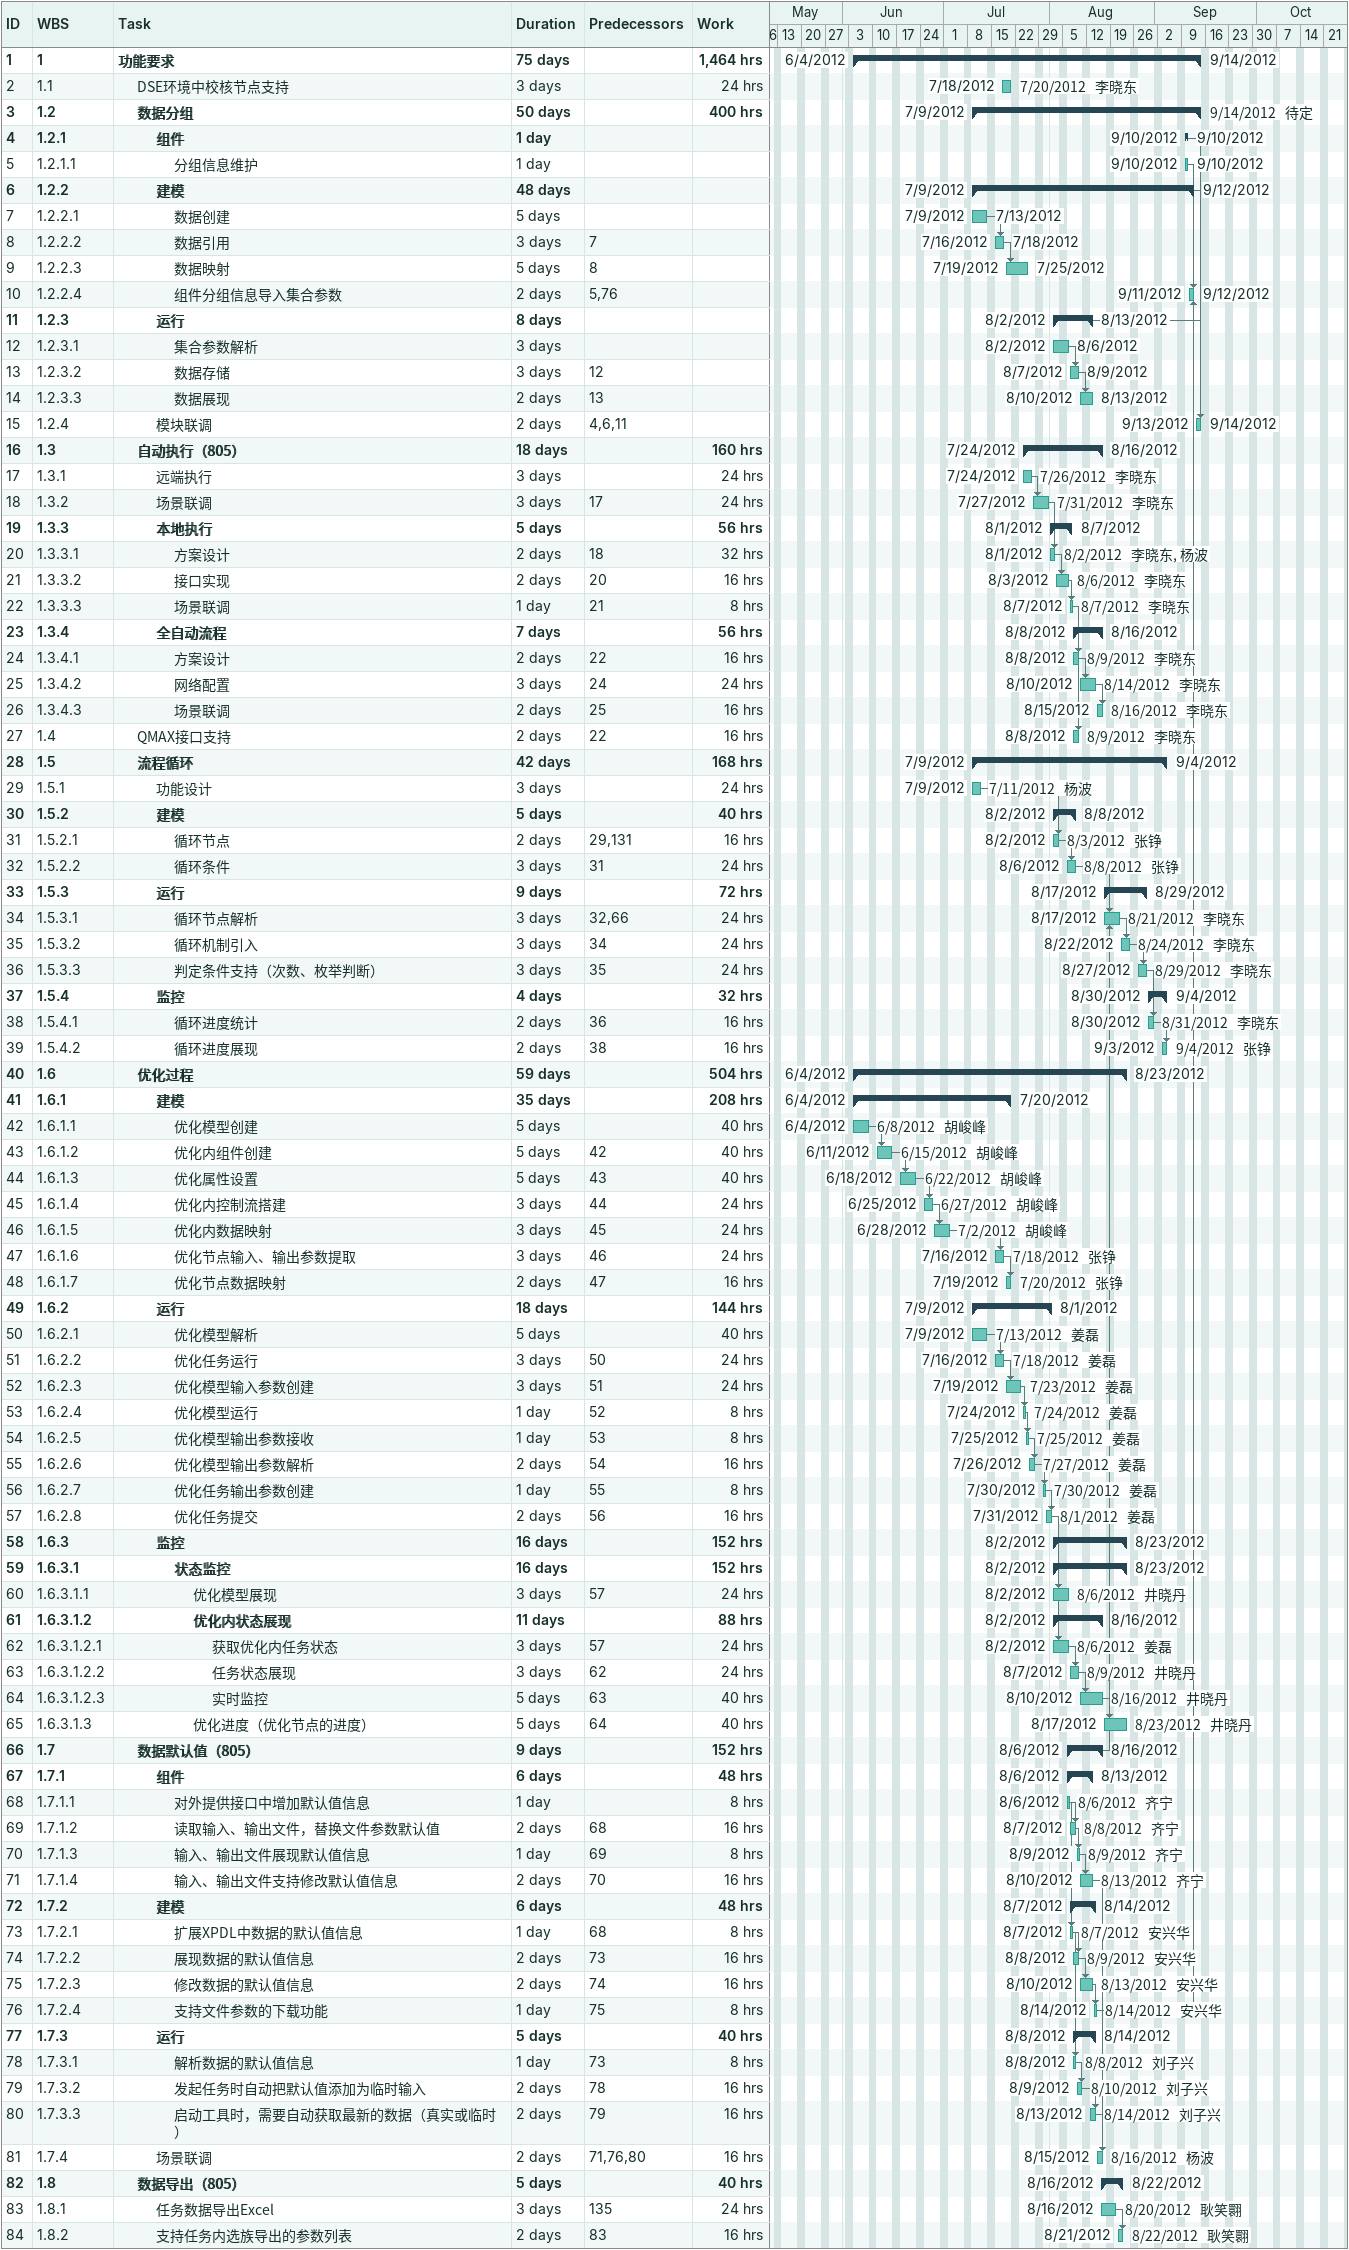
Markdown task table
| ID | WBS | Task | Duration | Start | Finish | Predecessors | Resources | Work (h) |
|---|---|---|---|---|---|---|---|---|
| 1 | 1 | **功能要求** | 75d | 2012-06-04 | 2012-09-14 |  |  | 1464 |
| 2 | 1.1 | DSE环境中校核节点支持 | 3d | 2012-07-18 | 2012-07-20 |  | 李晓东 | 24 |
| 3 | 1.2 | **数据分组** | 50d | 2012-07-09 | 2012-09-14 |  | 待定 | 400 |
| 4 | 1.2.1 | **组件** | 1d | 2012-09-10 | 2012-09-10 |  |  |  |
| 5 | 1.2.1.1 | 分组信息维护 | 1d | 2012-09-10 | 2012-09-10 |  |  |  |
| 6 | 1.2.2 | **建模** | 48d | 2012-07-09 | 2012-09-12 |  |  |  |
| 7 | 1.2.2.1 | 数据创建 | 5d | 2012-07-09 | 2012-07-13 |  |  |  |
| 8 | 1.2.2.2 | 数据引用 | 3d | 2012-07-16 | 2012-07-18 | 7 |  |  |
| 9 | 1.2.2.3 | 数据映射 | 5d | 2012-07-19 | 2012-07-25 | 8 |  |  |
| 10 | 1.2.2.4 | 组件分组信息导入集合参数 | 2d | 2012-09-11 | 2012-09-12 | 5, 76 |  |  |
| 11 | 1.2.3 | **运行** | 8d | 2012-08-02 | 2012-08-13 |  |  |  |
| 12 | 1.2.3.1 | 集合参数解析 | 3d | 2012-08-02 | 2012-08-06 |  |  |  |
| 13 | 1.2.3.2 | 数据存储 | 3d | 2012-08-07 | 2012-08-09 | 12 |  |  |
| 14 | 1.2.3.3 | 数据展现 | 2d | 2012-08-10 | 2012-08-13 | 13 |  |  |
| 15 | 1.2.4 | 模块联调 | 2d | 2012-09-13 | 2012-09-14 | 4, 6, 11 |  |  |
| 16 | 1.3 | **自动执行（805）** | 18d | 2012-07-24 | 2012-08-16 |  |  | 160 |
| 17 | 1.3.1 | 远端执行 | 3d | 2012-07-24 | 2012-07-26 |  | 李晓东 | 24 |
| 18 | 1.3.2 | 场景联调 | 3d | 2012-07-27 | 2012-07-31 | 17 | 李晓东 | 24 |
| 19 | 1.3.3 | **本地执行** | 5d | 2012-08-01 | 2012-08-07 |  |  | 56 |
| 20 | 1.3.3.1 | 方案设计 | 2d | 2012-08-01 | 2012-08-02 | 18 | 李晓东, 杨波 | 32 |
| 21 | 1.3.3.2 | 接口实现 | 2d | 2012-08-03 | 2012-08-06 | 20 | 李晓东 | 16 |
| 22 | 1.3.3.3 | 场景联调 | 1d | 2012-08-07 | 2012-08-07 | 21 | 李晓东 | 8 |
| 23 | 1.3.4 | **全自动流程** | 7d | 2012-08-08 | 2012-08-16 |  |  | 56 |
| 24 | 1.3.4.1 | 方案设计 | 2d | 2012-08-08 | 2012-08-09 | 22 | 李晓东 | 16 |
| 25 | 1.3.4.2 | 网络配置 | 3d | 2012-08-10 | 2012-08-14 | 24 | 李晓东 | 24 |
| 26 | 1.3.4.3 | 场景联调 | 2d | 2012-08-15 | 2012-08-16 | 25 | 李晓东 | 16 |
| 27 | 1.4 | QMAX接口支持 | 2d | 2012-08-08 | 2012-08-09 | 22 | 李晓东 | 16 |
| 28 | 1.5 | **流程循环** | 42d | 2012-07-09 | 2012-09-04 |  |  | 168 |
| 29 | 1.5.1 | 功能设计 | 3d | 2012-07-09 | 2012-07-11 |  | 杨波 | 24 |
| 30 | 1.5.2 | **建模** | 5d | 2012-08-02 | 2012-08-08 |  |  | 40 |
| 31 | 1.5.2.1 | 循环节点 | 2d | 2012-08-02 | 2012-08-03 | 29, 131 | 张铮 | 16 |
| 32 | 1.5.2.2 | 循环条件 | 3d | 2012-08-06 | 2012-08-08 | 31 | 张铮 | 24 |
| 33 | 1.5.3 | **运行** | 9d | 2012-08-17 | 2012-08-29 |  |  | 72 |
| 34 | 1.5.3.1 | 循环节点解析 | 3d | 2012-08-17 | 2012-08-21 | 32, 66 | 李晓东 | 24 |
| 35 | 1.5.3.2 | 循环机制引入 | 3d | 2012-08-22 | 2012-08-24 | 34 | 李晓东 | 24 |
| 36 | 1.5.3.3 | 判定条件支持（次数、枚举判断） | 3d | 2012-08-27 | 2012-08-29 | 35 | 李晓东 | 24 |
| 37 | 1.5.4 | **监控** | 4d | 2012-08-30 | 2012-09-04 |  |  | 32 |
| 38 | 1.5.4.1 | 循环进度统计 | 2d | 2012-08-30 | 2012-08-31 | 36 | 李晓东 | 16 |
| 39 | 1.5.4.2 | 循环进度展现 | 2d | 2012-09-03 | 2012-09-04 | 38 | 张铮 | 16 |
| 40 | 1.6 | **优化过程** | 59d | 2012-06-04 | 2012-08-23 |  |  | 504 |
| 41 | 1.6.1 | **建模** | 35d | 2012-06-04 | 2012-07-20 |  |  | 208 |
| 42 | 1.6.1.1 | 优化模型创建 | 5d | 2012-06-04 | 2012-06-08 |  | 胡峻峰 | 40 |
| 43 | 1.6.1.2 | 优化内组件创建 | 5d | 2012-06-11 | 2012-06-15 | 42 | 胡峻峰 | 40 |
| 44 | 1.6.1.3 | 优化属性设置 | 5d | 2012-06-18 | 2012-06-22 | 43 | 胡峻峰 | 40 |
| 45 | 1.6.1.4 | 优化内控制流搭建 | 3d | 2012-06-25 | 2012-06-27 | 44 | 胡峻峰 | 24 |
| 46 | 1.6.1.5 | 优化内数据映射 | 3d | 2012-06-28 | 2012-07-02 | 45 | 胡峻峰 | 24 |
| 47 | 1.6.1.6 | 优化节点输入、输出参数提取 | 3d | 2012-07-16 | 2012-07-18 | 46 | 张铮 | 24 |
| 48 | 1.6.1.7 | 优化节点数据映射 | 2d | 2012-07-19 | 2012-07-20 | 47 | 张铮 | 16 |
| 49 | 1.6.2 | **运行** | 18d | 2012-07-09 | 2012-08-01 |  |  | 144 |
| 50 | 1.6.2.1 | 优化模型解析 | 5d | 2012-07-09 | 2012-07-13 |  | 姜磊 | 40 |
| 51 | 1.6.2.2 | 优化任务运行 | 3d | 2012-07-16 | 2012-07-18 | 50 | 姜磊 | 24 |
| 52 | 1.6.2.3 | 优化模型输入参数创建 | 3d | 2012-07-19 | 2012-07-23 | 51 | 姜磊 | 24 |
| 53 | 1.6.2.4 | 优化模型运行 | 1d | 2012-07-24 | 2012-07-24 | 52 | 姜磊 | 8 |
| 54 | 1.6.2.5 | 优化模型输出参数接收 | 1d | 2012-07-25 | 2012-07-25 | 53 | 姜磊 | 8 |
| 55 | 1.6.2.6 | 优化模型输出参数解析 | 2d | 2012-07-26 | 2012-07-27 | 54 | 姜磊 | 16 |
| 56 | 1.6.2.7 | 优化任务输出参数创建 | 1d | 2012-07-30 | 2012-07-30 | 55 | 姜磊 | 8 |
| 57 | 1.6.2.8 | 优化任务提交 | 2d | 2012-07-31 | 2012-08-01 | 56 | 姜磊 | 16 |
| 58 | 1.6.3 | **监控** | 16d | 2012-08-02 | 2012-08-23 |  |  | 152 |
| 59 | 1.6.3.1 | **状态监控** | 16d | 2012-08-02 | 2012-08-23 |  |  | 152 |
| 60 | 1.6.3.1.1 | 优化模型展现 | 3d | 2012-08-02 | 2012-08-06 | 57 | 井晓丹 | 24 |
| 61 | 1.6.3.1.2 | **优化内状态展现** | 11d | 2012-08-02 | 2012-08-16 |  |  | 88 |
| 62 | 1.6.3.1.2.1 | 获取优化内任务状态 | 3d | 2012-08-02 | 2012-08-06 | 57 | 姜磊 | 24 |
| 63 | 1.6.3.1.2.2 | 任务状态展现 | 3d | 2012-08-07 | 2012-08-09 | 62 | 井晓丹 | 24 |
| 64 | 1.6.3.1.2.3 | 实时监控 | 5d | 2012-08-10 | 2012-08-16 | 63 | 井晓丹 | 40 |
| 65 | 1.6.3.1.3 | 优化进度（优化节点的进度） | 5d | 2012-08-17 | 2012-08-23 | 64 | 井晓丹 | 40 |
| 66 | 1.7 | **数据默认值（805）** | 9d | 2012-08-06 | 2012-08-16 |  |  | 152 |
| 67 | 1.7.1 | **组件** | 6d | 2012-08-06 | 2012-08-13 |  |  | 48 |
| 68 | 1.7.1.1 | 对外提供接口中增加默认值信息 | 1d | 2012-08-06 | 2012-08-06 |  | 齐宁 | 8 |
| 69 | 1.7.1.2 | 读取输入、输出文件，替换文件参数默认值 | 2d | 2012-08-07 | 2012-08-08 | 68 | 齐宁 | 16 |
| 70 | 1.7.1.3 | 输入、输出文件展现默认值信息 | 1d | 2012-08-09 | 2012-08-09 | 69 | 齐宁 | 8 |
| 71 | 1.7.1.4 | 输入、输出文件支持修改默认值信息 | 2d | 2012-08-10 | 2012-08-13 | 70 | 齐宁 | 16 |
| 72 | 1.7.2 | **建模** | 6d | 2012-08-07 | 2012-08-14 |  |  | 48 |
| 73 | 1.7.2.1 | 扩展XPDL中数据的默认值信息 | 1d | 2012-08-07 | 2012-08-07 | 68 | 安兴华 | 8 |
| 74 | 1.7.2.2 | 展现数据的默认值信息 | 2d | 2012-08-08 | 2012-08-09 | 73 | 安兴华 | 16 |
| 75 | 1.7.2.3 | 修改数据的默认值信息 | 2d | 2012-08-10 | 2012-08-13 | 74 | 安兴华 | 16 |
| 76 | 1.7.2.4 | 支持文件参数的下载功能 | 1d | 2012-08-14 | 2012-08-14 | 75 | 安兴华 | 8 |
| 77 | 1.7.3 | **运行** | 5d | 2012-08-08 | 2012-08-14 |  |  | 40 |
| 78 | 1.7.3.1 | 解析数据的默认值信息 | 1d | 2012-08-08 | 2012-08-08 | 73 | 刘子兴 | 8 |
| 79 | 1.7.3.2 | 发起任务时自动把默认值添加为临时输入 | 2d | 2012-08-09 | 2012-08-10 | 78 | 刘子兴 | 16 |
| 80 | 1.7.3.3 | 启动工具时，需要自动获取最新的数据（真实或临时） | 2d | 2012-08-13 | 2012-08-14 | 79 | 刘子兴 | 16 |
| 81 | 1.7.4 | 场景联调 | 2d | 2012-08-15 | 2012-08-16 | 71, 76, 80 | 杨波 | 16 |
| 82 | 1.8 | **数据导出（805）** | 5d | 2012-08-16 | 2012-08-22 |  |  | 40 |
| 83 | 1.8.1 | 任务数据导出Excel | 3d | 2012-08-16 | 2012-08-20 | 135 | 耿笑翾 | 24 |
| 84 | 1.8.2 | 支持任务内选族导出的参数列表 | 2d | 2012-08-21 | 2012-08-22 | 83 | 耿笑翾 | 16 |
